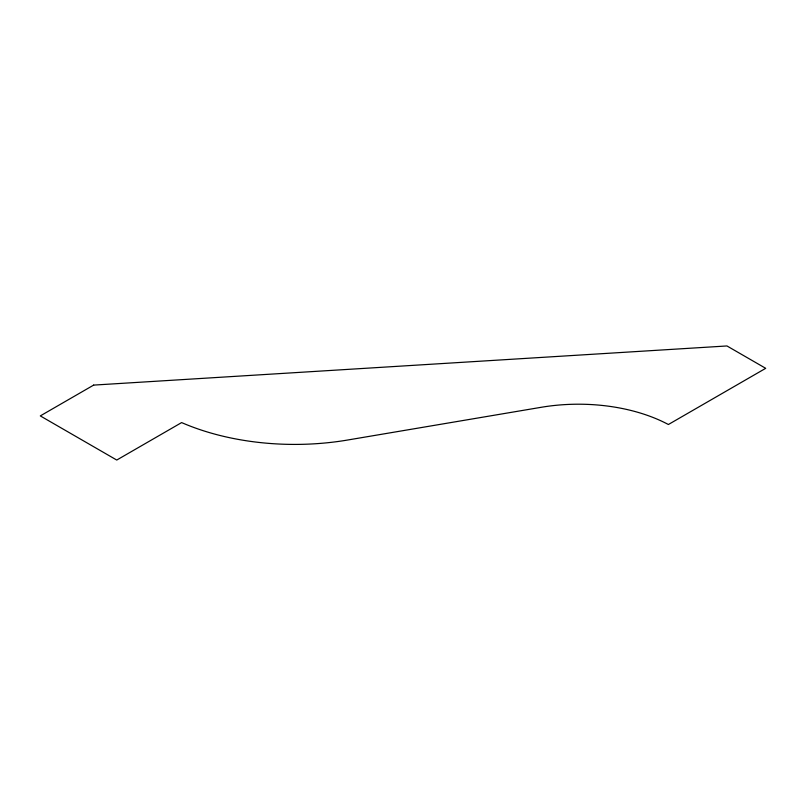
<?xml version="1.0" encoding="UTF-8"?>
<svg xmlns="http://www.w3.org/2000/svg" width="806" height="806" viewBox="0 0 806 806"><rect width="100%" height="100%" fill="white"/><g stroke="black" fill="none" stroke-linecap="round" stroke-linejoin="round"><path stroke-width="1.21" d="M93.667 385.097L40.3 415.906L116.749 460.045L181.622 422.586A188.02 108.548 0 0 0 347.557 440.036L541.219 407.292A132.516 76.51 0 0 1 668.386 424.51L765.7 368.322L726.952 345.955L93.667 385.097"/></g></svg>
